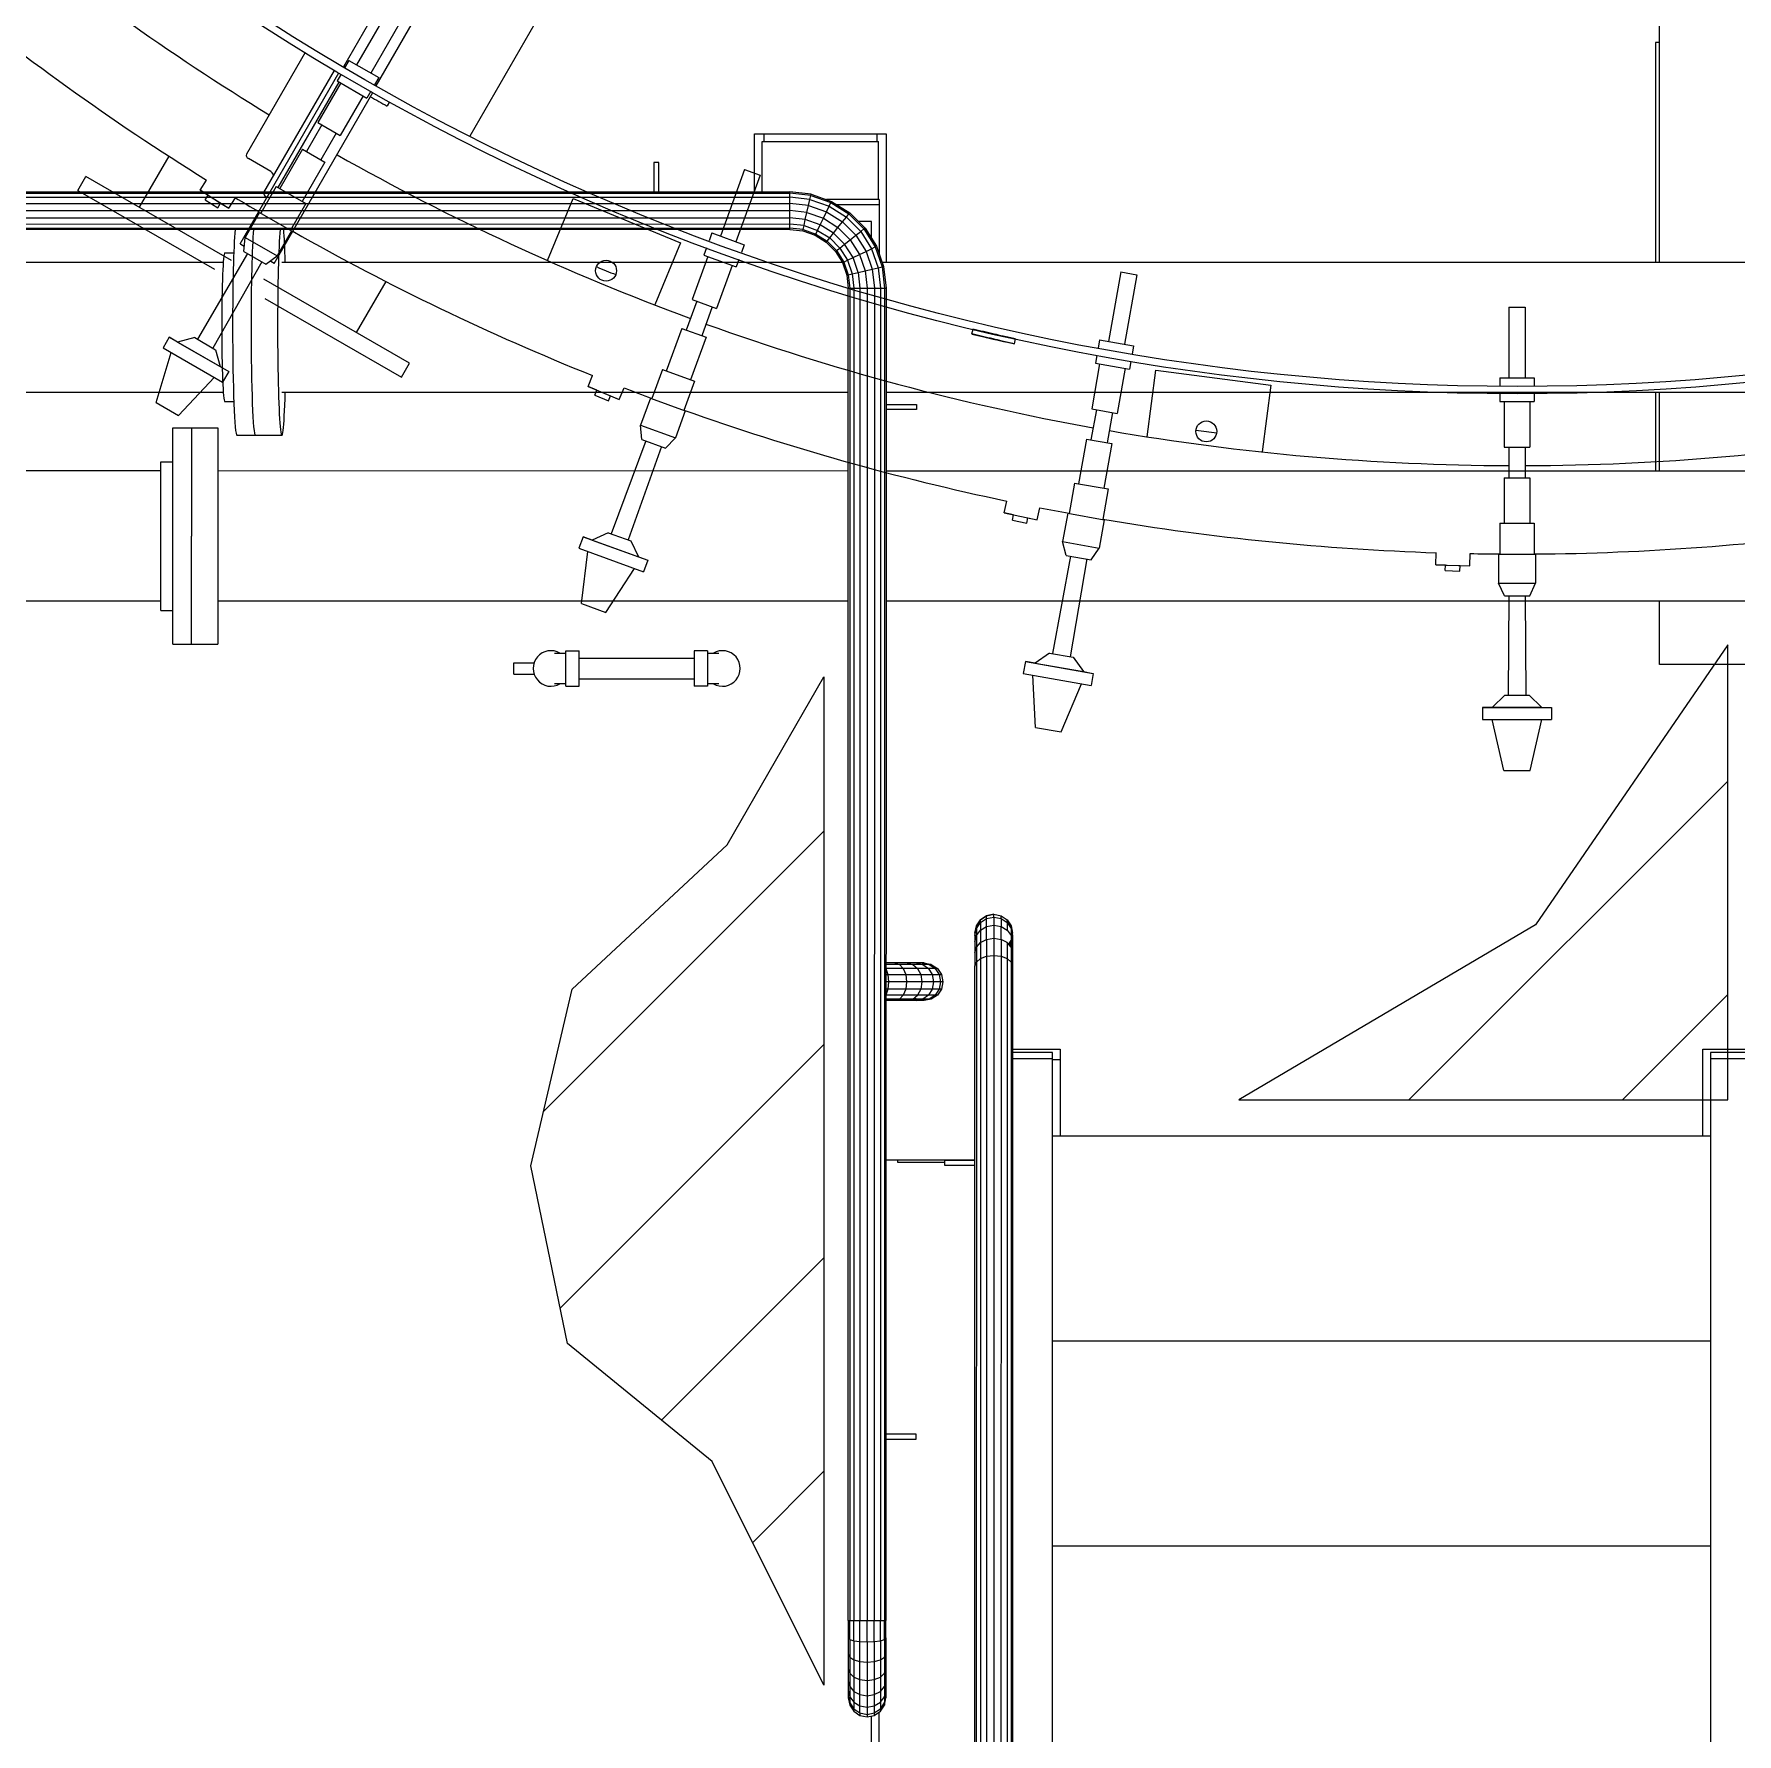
# Model space of a CAD drawing. Header units: metres. Extents: x 0 to 63075, y 0 to 44550.
# Drawn here: x 56582.2 to 56912.6, y 39660 to 39989.9 of the extents above; entities that cross this region are included whole.
import ezdxf

# ---------------------------------------------------------------- set-up
doc = ezdxf.new("R2010")
doc.units = ezdxf.units.M
doc.header["$LTSCALE"] = 75
for name, color, linetype in [('GSB', 7, 'Continuous'), ('ML6', 1, 'Continuous'), ('SDM', 7, 'Continuous'), ('SL1', 8, 'Continuous')]:
    doc.layers.add(name, color=color, linetype=linetype)
doc.styles.add('ROMANS', font='ROMANS.SHX')
doc.dimstyles.new('75___1-75', dxfattribs={"dimscale": 75, "dimtxt": 2.5, "dimasz": 2, "dimexe": 1.5, "dimexo": 1, "dimgap": 0.5, "dimtad": 1, "dimdec": 0, "dimzin": 12, "dimtxsty": 'ROMANS', "dimcen": 0, "dimclrd": 256, "dimclre": 256, "dimclrt": 3, "dimazin": 3, "dimtfac": 1, "dimtdec": 0, "dimtmove": 0, "dimatfit": 0, "dimfxl": 1, "dimlwd": -1, "dimlwe": -1, "dimarcsym": 0})
pattern_1 = [(44.99813, (326091.56, -18363.04), (-137.8813, 137.89033), [])]

# ---------------------------------------------------------------- blocks, each defined once
blk = doc.blocks.new('A$C6bae614f')
at = {"layer": 'SL1'}
h = blk.add_hatch(dxfattribs=at)
h.set_pattern_fill('_USER', color=256, scale=195, angle=44.9981, style=0, pattern_type=0)
h.set_pattern_definition(pattern_1)
h.paths.add_polyline_path([(392894, 39967.4), (392510.8, 39741.1), (393142.7, 39741.1), (393142.7, 40329.1)])
h = blk.add_hatch(dxfattribs=at)
h.set_pattern_fill('_USER', color=256, scale=195, angle=44.9981, style=0, pattern_type=0)
h.set_pattern_definition(pattern_1)
h.paths.add_polyline_path([(391974.9, 40287.9), (391974.9, 38984.6), (391830.6, 39273.9), (391643.5, 39426.4), (391596.5, 39655.8), (391649.7, 39884.2), (391850, 40070.5)])
for p, q in [((392699.4, 43405.9), (391354.2, 41076)), ((392741.3, 43381.8), (391396, 41051.8)), ((392779.6, 43172.7), (391517.4, 40986.7)), ((391417, 41157.8), (391371.3, 41078.7)), ((391435.4, 41147.1), (391389.8, 41068)), ((393054.3, 40823.8), (393054.3, 41134.2)), ((391304.8, 41094.5), (391228.9, 40963.1)), ((393054.3, 41107.6), (393049.1, 41107.6)), ((393049.1, 41107.6), (393049.1, 40823.8)), ((391251.6, 40913.6), (391342.9, 41071.6)), ((391361.3, 41084.5), (391355.8, 41075)), ((391361.3, 41084.5), (391399.8, 41062.2)), ((391220.8, 40847.5), (391348.3, 41068.4)), ((391270.1, 40920.2), (391348.8, 41056.5)), ((391350.8, 41055.3), (391321.3, 41004.1)), ((391351.1, 41066.8), (391346, 41058.1)), ((391346, 41058.1), (391384.6, 41035.8)), ((391399.8, 41062.2), (391394.3, 41052.8)), ((391264.8, 40822.1), (391392.3, 41043)), ((391379.7, 41038.6), (391350.2, 40987.4)), ((391389.6, 41044.6), (391384.6, 41035.8)), ((391413.8, 41031), (391410.7, 41025.6)), ((391321.3, 41004.1), (391350.2, 40987.4)), ((391326.5, 41001.1), (391306.7, 40966.7)), ((391344.9, 40990.5), (391325.1, 40956.1)), ((391885.3, 40989.7), (392055.3, 40989.7)), ((391885.3, 40914.7), (391885.3, 40989.7)), ((391897.3, 40989.7), (391897.3, 40979.7)), ((392043.3, 40989.7), (392043.3, 40979.7)), ((392055.3, 40989.7), (392055.3, 40823.8)), ((391128.5, 40960.7), (391090.4, 40894.6)), ((391301.4, 40969.8), (391272.1, 40919)), ((391301.4, 40969.8), (391330.4, 40953.1)), ((391895.3, 40979.7), (392045.3, 40979.7)), ((391895.3, 40914.7), (391895.3, 40979.7)), ((392045.3, 40904.7), (392045.3, 40979.7)), ((391260.4, 40940.8), (391231.4, 40957.5)), ((391330.4, 40953.1), (391301.1, 40902.3)), ((391755.4, 40952.7), (391755.4, 40914.7)), ((391761.8, 40952.7), (391755.4, 40952.7)), ((391761.8, 40914.7), (391761.8, 40952.7)), ((391872.5, 40943.3), (391841.2, 40857.5)), ((391872.5, 40943.3), (391892.5, 40936)), ((391011.3, 40916.5), (391021.6, 40934.3)), ((391011.3, 40916.5), (391187.6, 40814.7)), ((391209.7, 40825.7), (391021.6, 40934.3)), ((391169.1, 40916.7), (391177.3, 40929.8)), ((391169.1, 40916.7), (391206, 40893.4)), ((391179.5, 40910.1), (391169.1, 40916.7)), ((391267.5, 40921.7), (391247.5, 40887)), ((391267.5, 40921.7), (391305.7, 40899.7)), ((391892.5, 40936), (391861.2, 40850.2)), ((389944.3, 40914.7), (391930.8, 40914.7)), ((389944.3, 40912.9), (391930.8, 40912.8)), ((389944.3, 40907.6), (391930.8, 40907.5)), ((389944.3, 40899.7), (391930.8, 40899.6)), ((391175.8, 40904.2), (391179.5, 40910.1)), ((391175.8, 40904.2), (391191.8, 40894.1)), ((391179.5, 40910.1), (391195.6, 40900)), ((391191.8, 40894.1), (391195.6, 40900)), ((391195.6, 40900), (391206, 40893.4)), ((391206, 40893.4), (391214.6, 40906.9)), ((391254.2, 40908.1), (391255.4, 40907.4)), ((391305.7, 40899.7), (391285.7, 40865)), ((391617.7, 40825.8), (391651, 40906.1)), ((391651, 40906.1), (391789.6, 40848.7)), ((391958.5, 40911.5), (391930.8, 40914.7)), ((391930.8, 40912.8), (391930.8, 40914.7)), ((391958, 40909.7), (391930.8, 40912.8)), ((391930.8, 40907.5), (391930.8, 40912.8)), ((391930.8, 40899.6), (391930.8, 40907.5)), ((391956.9, 40904.6), (391930.8, 40907.5)), ((391955.1, 40896.9), (391930.8, 40899.6)), ((391930.8, 40867.7), (391930.8, 40899.6)), ((391953, 40887.8), (391955.1, 40896.9)), ((391955.1, 40896.9), (391956.9, 40904.6)), ((391955.1, 40896.9), (391978.2, 40888.8)), ((391956.9, 40904.6), (391958, 40909.7)), ((391956.9, 40904.6), (391981.6, 40895.9)), ((391958, 40909.7), (391958.5, 40911.5)), ((391958, 40909.7), (391983.9, 40900.7)), ((391958.5, 40911.5), (391984.7, 40902.3)), ((392046.3, 40904.7), (391978.1, 40904.7)), ((391978.2, 40888.8), (391981.6, 40895.9)), ((391981.6, 40895.9), (391983.9, 40900.7)), ((391981.6, 40895.9), (392003.9, 40881.9)), ((391983.9, 40900.7), (391984.7, 40902.3)), ((391983.9, 40900.7), (392007.2, 40886.1)), ((391984.7, 40902.3), (392008.3, 40887.5)), ((391991.6, 40898.1), (392046.3, 40898.1)), ((392046.3, 40904.7), (392046.3, 40834.4)), ((389944.3, 40890.3), (391930.8, 40890.3)), ((389944.3, 40881), (391930.8, 40880.9)), ((389944.3, 40873.1), (391930.8, 40873)), ((391245.9, 40888), (391227.3, 40855.7)), ((391245.9, 40888), (391287.3, 40864.1)), ((391953, 40887.8), (391930.8, 40890.3)), ((391950.9, 40878.7), (391930.8, 40880.9)), ((391949.2, 40870.9), (391930.8, 40873)), ((391949.2, 40870.9), (391950.9, 40878.7)), ((391950.9, 40878.7), (391953, 40887.8)), ((391970.1, 40871.9), (391950.9, 40878.7)), ((391953, 40887.8), (391974.2, 40880.4)), ((391966.7, 40864.8), (391970.1, 40871.9)), ((391970.1, 40871.9), (391974.2, 40880.4)), ((391987.3, 40861.1), (391970.1, 40871.9)), ((391974.2, 40880.4), (391978.2, 40888.8)), ((391974.2, 40880.4), (391993.1, 40868.4)), ((391978.2, 40888.8), (391998.9, 40875.7)), ((391993.1, 40868.4), (391998.9, 40875.7)), ((391998.9, 40875.7), (392003.9, 40881.9)), ((391998.9, 40875.7), (392016.3, 40858.4)), ((392003.9, 40881.9), (392007.2, 40886.1)), ((392003.9, 40881.9), (392022.4, 40863.4)), ((392007.2, 40886.1), (392008.3, 40887.5)), ((392007.2, 40886.1), (392026.6, 40866.7)), ((392008.3, 40887.5), (392028, 40867.8)), ((392036.3, 40876.4), (392019.5, 40876.4)), ((392036.3, 40854.6), (392036.3, 40876.4)), ((389944.3, 40867.8), (391930.8, 40867.7)), ((391930.8, 40865.9), (389944.3, 40865.9)), ((391225.5, 40837.5), (391227.3, 40855.7)), ((391227.3, 40855.7), (391268.7, 40831.9)), ((391287.3, 40864.1), (391268.7, 40831.9)), ((391830.3, 40861.5), (391826.6, 40851.2)), ((391830.3, 40861.5), (391872.1, 40846.2)), ((391930.8, 40865.9), (391930.8, 40867.7)), ((391948, 40865.8), (391930.8, 40867.7)), ((391930.8, 40865.9), (391947.6, 40864)), ((391947.6, 40864), (391948, 40865.8)), ((391947.6, 40864), (391963.6, 40858.4)), ((391948, 40865.8), (391949.2, 40870.9)), ((391948, 40865.8), (391964.4, 40860.1)), ((391949.2, 40870.9), (391966.7, 40864.8)), ((391963.6, 40858.4), (391964.4, 40860.1)), ((391963.6, 40858.4), (391977.9, 40849.4)), ((391964.4, 40860.1), (391966.7, 40864.8)), ((391964.4, 40860.1), (391979.1, 40850.8)), ((391966.7, 40864.8), (391982.4, 40855)), ((391977.9, 40849.4), (391979.1, 40850.8)), ((391977.9, 40849.4), (391989.9, 40837.4)), ((391979.1, 40850.8), (391982.4, 40855)), ((391979.1, 40850.8), (391991.3, 40838.6)), ((391982.4, 40855), (391987.3, 40861.1)), ((391982.4, 40855), (391995.5, 40841.9)), ((391987.3, 40861.1), (391993.1, 40868.4)), ((392001.7, 40846.8), (391987.3, 40861.1)), ((391993.1, 40868.4), (392009, 40852.6)), ((392001.7, 40846.8), (392009, 40852.6)), ((392009, 40852.6), (392016.3, 40858.4)), ((392009, 40852.6), (392020.9, 40833.7)), ((392016.3, 40858.4), (392022.4, 40863.4)), ((392016.3, 40858.4), (392029.3, 40837.7)), ((392022.4, 40863.4), (392026.6, 40866.7)), ((392022.4, 40863.4), (392036.4, 40841.1)), ((392026.6, 40866.7), (392028, 40867.8)), ((392026.6, 40866.7), (392041.2, 40843.4)), ((392028, 40867.8), (392042.8, 40844.2)), ((391230.4, 40834.7), (391165.6, 40724.2)), ((391200.8, 40835.8), (391212.6, 40835.8)), ((391220.8, 40847.5), (391221.9, 40846.8)), ((391221.9, 40846.8), (391226.2, 40844.4)), ((391225.5, 40837.5), (391253.8, 40821.2)), ((391253.8, 40821.2), (391268.7, 40831.9)), ((391789.6, 40848.7), (391756.3, 40768.4)), ((391825.1, 40830.9), (391804.9, 40775.4)), ((391823.3, 40842.3), (391819.9, 40832.8)), ((391819.9, 40832.8), (391861.7, 40817.6)), ((391872.1, 40846.2), (391868.4, 40836)), ((391989.9, 40837.4), (391991.3, 40838.6)), ((391989.9, 40837.4), (391998.9, 40823.1)), ((391991.3, 40838.6), (391995.5, 40841.9)), ((391991.3, 40838.6), (392000.6, 40823.9)), ((391995.5, 40841.9), (392001.7, 40846.8)), ((391995.5, 40841.9), (392005.3, 40826.2)), ((392012.5, 40829.6), (392001.7, 40846.8)), ((392005.3, 40826.2), (392012.5, 40829.6)), ((392012.5, 40829.6), (392020.9, 40833.7)), ((392019.2, 40810.4), (392012.5, 40829.6)), ((392020.9, 40833.7), (392029.3, 40837.7)), ((392020.9, 40833.7), (392028.3, 40812.5)), ((392029.3, 40837.7), (392036.4, 40841.1)), ((392029.3, 40837.7), (392037.4, 40814.6)), ((392036.4, 40841.1), (392041.2, 40843.4)), ((392036.4, 40841.1), (392045.1, 40816.4)), ((392041.2, 40843.4), (392042.8, 40844.2)), ((392041.2, 40843.4), (392050.2, 40817.5)), ((392042.8, 40844.2), (392052, 40817.9)), ((389876.7, 40823.9), (391199, 40823.9)), ((391248.9, 40824), (391185.6, 40712.6)), ((391260.4, 40824.6), (391259.4, 40825.2)), ((391264.8, 40822.1), (391260.4, 40824.6)), ((391274.7, 40823.9), (391998.4, 40823.8)), ((391856.5, 40819.5), (391836.3, 40763.9)), ((391865.2, 40827.1), (391861.7, 40817.6)), ((391998.9, 40823.1), (392000.6, 40823.9)), ((391998.9, 40823.1), (392004.5, 40807.1)), ((392000.6, 40823.9), (392005.3, 40826.2)), ((392000.6, 40823.9), (392006.3, 40807.5)), ((392004.5, 40807.1), (392006.3, 40807.5)), ((392004.5, 40807.1), (392006.4, 40790.3)), ((392005.3, 40826.2), (392011.4, 40808.7)), ((392006.3, 40807.5), (392011.4, 40808.7)), ((392006.3, 40807.5), (392008.2, 40790.3)), ((392011.4, 40808.7), (392019.2, 40810.4)), ((392011.4, 40808.7), (392013.5, 40790.3)), ((392019.2, 40810.4), (392028.3, 40812.5)), ((392019.2, 40810.4), (392021.4, 40790.3)), ((392028.3, 40812.5), (392037.4, 40814.6)), ((392028.3, 40812.5), (392030.8, 40790.3)), ((392037.4, 40814.6), (392045.1, 40816.4)), ((392037.4, 40814.6), (392040.1, 40790.3)), ((392045.1, 40816.4), (392050.2, 40817.5)), ((392045.1, 40816.4), (392048, 40790.3)), ((392050, 40823.8), (394196.6, 40823.8)), ((392050.2, 40817.5), (392052, 40817.9)), ((392050.2, 40817.5), (392053.3, 40790.3)), ((392052, 40817.9), (392055.2, 40790.3)), ((392358.3, 40811.2), (392342.4, 40721.3)), ((392358.3, 40811.2), (392379.2, 40807.5)), ((392379.2, 40807.5), (392363.4, 40717.6)), ((391439.5, 40693), (391251.5, 40801.6)), ((391409, 40798.8), (391370.8, 40732.7)), ((392006.3, 39068.2), (392006.4, 40790.3)), ((392006.4, 40790.3), (392008.2, 40790.3)), ((392008.2, 40790.3), (392008.2, 39068.2)), ((392008.2, 40790.3), (392013.5, 40790.3)), ((392013.5, 40790.3), (392021.4, 40790.3)), ((392013.5, 40790.3), (392013.5, 39068.2)), ((392021.4, 40790.3), (392021.4, 39068.2)), ((392021.4, 40790.3), (392030.8, 40790.3)), ((392030.8, 40790.3), (392030.7, 39068.2)), ((392030.8, 40790.3), (392040.1, 40790.3)), ((392040.1, 40790.3), (392040, 39068.2)), ((392040.1, 40790.3), (392048, 40790.3)), ((392048, 40790.3), (392053.3, 40790.3)), ((392048, 40790.3), (392048, 39068.2)), ((392053.3, 40790.3), (392055.2, 40790.3)), ((392053.3, 40790.3), (392053.2, 39068.2)), ((392055.2, 40790.3), (392055.1, 39068.2)), ((391252.9, 40776.9), (391429.2, 40675.1)), ((391810.6, 40773.3), (391797, 40736)), ((391804.9, 40775.4), (391836.3, 40763.9)), ((391830.5, 40766), (391817, 40728.7)), ((392859.6, 40765.5), (392880.9, 40765.5)), ((392859.6, 40765.5), (392859.6, 40674.1)), ((392880.9, 40765.5), (392880.9, 40674.1)), ((391129.1, 40726.8), (391121.2, 40713.1)), ((391129.1, 40726.8), (391206.1, 40682.4)), ((391140.1, 40720.5), (391129.1, 40726.8)), ((391162.1, 40726.2), (391140.1, 40720.5)), ((391140.1, 40720.5), (391195.2, 40688.7)), ((391162.1, 40726.2), (391189, 40710.6)), ((391791.3, 40738.1), (391771.3, 40683)), ((391791.3, 40738.1), (391822.7, 40726.7)), ((391822.7, 40726.7), (391802.7, 40671.6)), ((392166.1, 40730.9), (392167.5, 40737.1)), ((392222.1, 40724.5), (392220.7, 40718.3)), ((392331, 40723.3), (392329.1, 40712.5)), ((392331, 40723.3), (392374.8, 40715.6)), ((391112.2, 40642.2), (391131.9, 40706.9)), ((391121.2, 40713.1), (391198.2, 40668.7)), ((391189, 40710.6), (391195.2, 40688.7)), ((392327.4, 40703.2), (392325.7, 40693.2)), ((392371.3, 40695.4), (392369.5, 40685.5)), ((392374.8, 40715.6), (392372.9, 40704.8)), ((391141.3, 40625.4), (391187.5, 40674.9)), ((391195.2, 40688.7), (391206.1, 40682.4)), ((391206.1, 40682.4), (391198.2, 40668.7)), ((391429.2, 40675.1), (391439.5, 40693)), ((391670.2, 40662.9), (391676, 40677.2)), ((391766.3, 40684.9), (391752.6, 40647.3)), ((391766.3, 40684.9), (391807.7, 40669.8)), ((392331.1, 40692.3), (392320.9, 40634.1)), ((392325.7, 40693.2), (392369.5, 40685.5)), ((392364, 40686.5), (392353.8, 40628.3)), ((392392.3, 40598), (392403.7, 40684.1)), ((392403.7, 40684.1), (392552.4, 40664.6)), ((392848, 40674.1), (392892.5, 40674.1)), ((392848, 40674.1), (392848, 40663.2)), ((392892.5, 40674.1), (392892.5, 40663.2)), ((389868.7, 40655.6), (391199, 40655.6)), ((391274.7, 40655.6), (392006.4, 40655.6)), ((391670.2, 40662.9), (391710.6, 40646.3)), ((391681.6, 40658.2), (391670.2, 40662.9)), ((391679, 40651.7), (391681.6, 40658.2)), ((391679, 40651.7), (391696.5, 40644.6)), ((391681.6, 40658.2), (391699.2, 40651)), ((391710.6, 40646.3), (391716.7, 40661.2)), ((391807.7, 40669.8), (391794, 40632.2)), ((392055.2, 40655.6), (394196.6, 40655.5)), ((392552.4, 40664.6), (392541, 40578.4)), ((392848, 40653.7), (392848, 40643.6)), ((392892.5, 40653.7), (392892.5, 40643.6)), ((393049.1, 40655.5), (393049.1, 40553.8)), ((393054.3, 40553.8), (393054.3, 40655.5)), ((391112.2, 40642.2), (391141.3, 40625.4)), ((391200.8, 40643.7), (391212.6, 40643.7)), ((391696.5, 40644.6), (391699.2, 40651)), ((391699.2, 40651), (391710.6, 40646.3)), ((391750.8, 40647.9), (391738.1, 40612.9)), ((391750.8, 40647.9), (391795.7, 40631.6)), ((391795.7, 40631.6), (391783, 40596.6)), ((392055.2, 40639.7), (392094.3, 40639.7)), ((392094.3, 40633.3), (392055.2, 40633.3)), ((392094.3, 40639.7), (392094.3, 40633.3)), ((392326.9, 40633), (392319.9, 40594)), ((392320.9, 40634.1), (392353.8, 40628.3)), ((392347.8, 40629.3), (392340.9, 40590.3)), ((392848, 40643.6), (392892.5, 40643.6)), ((392853.6, 40643.6), (392853.6, 40584.5)), ((392887, 40643.6), (392887, 40584.5)), ((391134, 40469.7), (391134, 40609.4)), ((391134, 40609.4), (391192.2, 40609.4)), ((391157.9, 40609.4), (391157.9, 40469.7)), ((391192.2, 40609.4), (391192.2, 40469.7)), ((391738.1, 40612.9), (391783, 40596.6)), ((391739.5, 40594.7), (391738.1, 40612.9)), ((391216.6, 40600), (391274.7, 40600)), ((391744.8, 40592.8), (391700.2, 40472.7)), ((391764.9, 40585.5), (391721.9, 40464.8)), ((391739.5, 40594.7), (391770.2, 40583.5)), ((391770.2, 40583.5), (391783, 40596.6)), ((392314, 40595), (392303.8, 40537.3)), ((392314, 40595), (392346.9, 40589.2)), ((392346.9, 40589.2), (392336.7, 40531.5)), ((391118.2, 40469.7), (391118.2, 40565.8)), ((391118.2, 40565.8), (391134, 40565.8)), ((392853.6, 40584.5), (392887, 40584.5)), ((392859.7, 40584.5), (392859.6, 40544.9)), ((392880.9, 40584.5), (392880.9, 40544.9)), ((391118.2, 40553.9), (390899.3, 40553.9)), ((392006.4, 40553.8), (391192.2, 40553.9)), ((394118.2, 40553.8), (392055.2, 40553.8)), ((392853.6, 40544.9), (392887, 40544.9)), ((392853.6, 40544.9), (392853.6, 40486.3)), ((392887, 40544.9), (392887, 40486.3)), ((392298.6, 40538.2), (392291.6, 40498.8)), ((392298.6, 40538.2), (392341.9, 40530.6)), ((392341.9, 40530.6), (392335, 40491.2)), ((392207.7, 40499.9), (392211, 40515)), ((392207.7, 40499.9), (392250.5, 40490.6)), ((392219.8, 40497.3), (392207.7, 40499.9)), ((392218.4, 40490.4), (392219.8, 40497.3)), ((392219.8, 40497.3), (392238.4, 40493.2)), ((392250.5, 40490.6), (392253.9, 40506.3)), ((392289.8, 40499.2), (392283.3, 40462.5)), ((392289.8, 40499.2), (392336.8, 40490.9)), ((392218.4, 40490.4), (392236.9, 40486.4)), ((392236.9, 40486.4), (392238.4, 40493.2)), ((392238.4, 40493.2), (392250.5, 40490.6)), ((392336.8, 40490.9), (392330.4, 40454.2)), ((392848.2, 40486.3), (392892.3, 40486.3)), ((392848.2, 40486.3), (392848.2, 40446.3)), ((392892.3, 40486.3), (392892.3, 40446.3)), ((391118.2, 40373.7), (391118.2, 40469.7)), ((391134, 40330), (391134, 40469.7)), ((391157.9, 40330), (391157.9, 40469.7)), ((391192.2, 40469.7), (391192.2, 40330)), ((391663.8, 40468.9), (391658.4, 40454.1)), ((391658.4, 40454.1), (391741.9, 40423.6)), ((391663.8, 40468.9), (391747.3, 40438.5)), ((391675.7, 40464.6), (391663.8, 40468.9)), ((391696.4, 40474), (391675.7, 40464.6)), ((391675.7, 40464.6), (391735.4, 40442.9)), ((391696.4, 40474), (391725.6, 40463.4)), ((391725.6, 40463.4), (391735.4, 40442.9)), ((392283.3, 40462.5), (392330.4, 40454.2)), ((392287.9, 40444.8), (392283.3, 40462.5)), ((392320, 40439.1), (392330.4, 40454.2)), ((391661.8, 40382.6), (391670, 40449.8)), ((391735.4, 40442.9), (391747.3, 40438.5)), ((391747.3, 40438.5), (391741.9, 40423.6)), ((392293.4, 40443.8), (392270.3, 40317.8)), ((392287.9, 40444.8), (392320, 40439.1)), ((392314.5, 40440.1), (392293.1, 40313.8)), ((392765.5, 40432.7), (392766, 40448.2)), ((392765.5, 40432.7), (392809.1, 40431.1)), ((392777.8, 40432.3), (392765.5, 40432.7)), ((392777.6, 40425.3), (392777.8, 40432.3)), ((392777.8, 40432.3), (392796.8, 40431.5)), ((392796.5, 40424.5), (392796.8, 40431.5)), ((392796.8, 40431.5), (392809.1, 40431.1)), ((392809.1, 40431.1), (392809.8, 40447.1)), ((392846.4, 40446.3), (392894.1, 40446.3)), ((392846.4, 40446.3), (392846.4, 40409)), ((392894.1, 40446.3), (392894.1, 40409)), ((391693.4, 40371.1), (391730.3, 40427.9)), ((392777.6, 40425.3), (392796.5, 40424.5)), ((392846.4, 40409), (392894.1, 40409)), ((392853.9, 40392.4), (392846.4, 40409)), ((392853.9, 40392.4), (392886.6, 40392.4)), ((392859.6, 40392.4), (392858.7, 40264.3)), ((392880.9, 40392.4), (392881.8, 40264.3)), ((392886.6, 40392.4), (392894.1, 40409)), ((391118.2, 40385.6), (390899.2, 40385.6)), ((391118.2, 40373.7), (391134, 40373.7)), ((392006.4, 40385.6), (391192.2, 40385.6)), ((391661.8, 40382.6), (391693.4, 40371.1)), ((394118.2, 40385.5), (392055.2, 40385.6)), ((393054.3, 40303.6), (393054.3, 40385.5)), ((391134, 40330), (391192.2, 40330)), ((391641.4, 40275.6), (391641.4, 40321.5)), ((391641.4, 40321.5), (391658.9, 40321.5)), ((391658.9, 40275.6), (391658.9, 40321.5)), ((391807.2, 40321.5), (391807.2, 40275.6)), ((391824.6, 40321.5), (391807.2, 40321.5)), ((391824.6, 40321.5), (391824.6, 40275.6)), ((391574.3, 40306.1), (391600.6, 40306.1)), ((391574.3, 40291.1), (391574.3, 40306.1)), ((391626.7, 40318.4), (391641.4, 40318.4)), ((391658.9, 40311.9), (391807.2, 40311.9)), ((391824.6, 40318.4), (391839.3, 40318.4)), ((392235.2, 40307.8), (392232.4, 40292.2)), ((392235.2, 40307.8), (392322.7, 40292.3)), ((392247.6, 40305.6), (392235.2, 40307.8)), ((392266.4, 40318.5), (392247.6, 40305.6)), ((392247.6, 40305.6), (392310.2, 40294.6)), ((392266.4, 40318.5), (392297, 40313.1)), ((392297, 40313.1), (392310.2, 40294.6)), ((393206.3, 40303.6), (393054.3, 40303.6)), ((391574.3, 40291.1), (391600.6, 40291.1)), ((391641.4, 40278.7), (391626.7, 40278.7)), ((391658.9, 40285.2), (391807.2, 40285.2)), ((391839.3, 40278.7), (391824.6, 40278.7)), ((392232.4, 40292.2), (392320, 40276.8)), ((392248.2, 40222.5), (392244.6, 40290.1)), ((392281.3, 40216.6), (392307.8, 40278.9)), ((392310.2, 40294.6), (392322.7, 40292.3)), ((392322.7, 40292.3), (392320, 40276.8)), ((391641.4, 40275.6), (391658.9, 40275.6)), ((391824.6, 40275.6), (391807.2, 40275.6)), ((392854.7, 40264.3), (392838.5, 40248.4)), ((392854.7, 40264.3), (392885.8, 40264.3)), ((392885.8, 40264.3), (392902, 40248.4)), ((392838.5, 40248.4), (392825.8, 40248.3)), ((392825.8, 40248.3), (392914.7, 40248.3)), ((392825.8, 40248.3), (392825.8, 40232.5)), ((392838.5, 40248.4), (392902, 40248.4)), ((392902, 40248.4), (392914.7, 40248.3)), ((392914.7, 40248.3), (392914.7, 40232.5)), ((392248.2, 40222.5), (392281.3, 40216.6)), ((392825.8, 40232.5), (392914.7, 40232.5)), ((392853.4, 40166.6), (392838.2, 40232.5)), ((392887.1, 40166.6), (392902.3, 40232.5)), ((392853.4, 40166.6), (392887.1, 40166.6)), ((392177, 39973.7), (392171.7, 39965.8)), ((392171.8, 39965.8), (392177.1, 39973.7)), ((392171.8, 39962.6), (392177.1, 39970.3)), ((392184.9, 39979), (392177, 39973.7)), ((392177, 39973.7), (392177.1, 39973.7)), ((392177.1, 39973.7), (392185, 39979)), ((392177.1, 39970.3), (392185, 39975.5)), ((392177.1, 39970.3), (392177.1, 39973.7)), ((392177.1, 39970.3), (392177.1, 39960.4)), ((392194.3, 39980.9), (392184.9, 39979)), ((392184.9, 39979), (392185, 39979)), ((392185, 39979), (392194.3, 39980.9)), ((392185, 39975.5), (392185, 39979)), ((392185, 39975.5), (392194.3, 39977.3)), ((392185, 39965.1), (392185, 39975.5)), ((392194.3, 39977.3), (392194.3, 39980.9)), ((392194.3, 39980.9), (392194.3, 39980.9)), ((392194.3, 39980.9), (392203.7, 39979)), ((392194.3, 39977.3), (392194.3, 39966.8)), ((392194.3, 39977.3), (392203.7, 39975.5)), ((392203.7, 39975.5), (392203.7, 39979)), ((392203.7, 39979), (392211.6, 39973.7)), ((392203.7, 39975.5), (392211.6, 39970.3)), ((392203.7, 39975.5), (392203.7, 39965.1)), ((392211.6, 39973.7), (392216.9, 39965.8)), ((392211.6, 39970.3), (392211.6, 39973.7)), ((392211.6, 39970.3), (392211.6, 39960.4)), ((392211.6, 39970.3), (392216.9, 39962.6)), ((392169.9, 39956.5), (392171.8, 39965.8)), ((392171.7, 39965.8), (392169.9, 39956.5)), ((392169.9, 39953.6), (392171.8, 39962.6)), ((392169.9, 39956.5), (392169.9, 39956.5)), ((392169.9, 39956.5), (392169.9, 39953.6)), ((392169.9, 39956.5), (392169.9, 39956.2)), ((392169.9, 39953.6), (392169.9, 39945.1)), ((392169.9, 39945.1), (392171.8, 39953.4)), ((392171.7, 39965.8), (392171.8, 39965.8)), ((392171.8, 39962.6), (392171.8, 39965.8)), ((392171.8, 39962.6), (392171.8, 39953.4)), ((392171.8, 39953.4), (392177.1, 39960.4)), ((392171.8, 39953.4), (392171.8, 39938.6)), ((392177.1, 39960.4), (392185, 39965.1)), ((392177.1, 39960.4), (392177.1, 39944.5)), ((392177.1, 39944.5), (392185, 39948.5)), ((392185, 39965.1), (392194.3, 39966.8)), ((392185, 39948.5), (392185, 39965.1)), ((392185, 39948.5), (392194.3, 39949.9)), ((392185, 39948.5), (392185, 39926.6)), ((392194.3, 39966.8), (392194.3, 39949.9)), ((392194.3, 39966.8), (392203.7, 39965.1)), ((392194.3, 39949.9), (392203.7, 39948.5)), ((392194.3, 39949.9), (392194.3, 39927.7)), ((392203.7, 39965.1), (392211.6, 39960.4)), ((392203.7, 39948.5), (392203.7, 39965.1)), ((392203.7, 39948.5), (392203.7, 39926.6)), ((392211.6, 39944.5), (392203.7, 39948.5)), ((392211.6, 39960.4), (392216.9, 39953.4)), ((392216.8, 39947.1), (392216.9, 39947.4)), ((392216.9, 39962.6), (392216.9, 39965.8)), ((392216.9, 39965.8), (392218.7, 39956.5)), ((392216.9, 39962.6), (392218.7, 39953.6)), ((392216.9, 39962.6), (392216.9, 39953.4)), ((392216.9, 39953.4), (392218.7, 39945.1)), ((392216.9, 39953.4), (392216.9, 39938.6)), ((392218.7, 39953.6), (392218.7, 39956.5)), ((392218.7, 39953.6), (392218.7, 39945.1)), ((392169.9, 39945.1), (392169.9, 39931.6)), ((392169.9, 39931.6), (392171.8, 39938.6)), ((392169.9, 39931.6), (392169.9, 39913.7)), ((392171.8, 39938.6), (392177.1, 39944.5)), ((392171.8, 39938.6), (392171.8, 39919)), ((392177.1, 39944.5), (392177.1, 39923.6)), ((392177.1, 39923.6), (392185, 39926.6)), ((392185, 39926.6), (392184.9, 37741.6)), ((392185, 39926.6), (392194.3, 39927.7)), ((392194.3, 39927.7), (392194.3, 37742.7)), ((392194.3, 39927.7), (392203.7, 39926.6)), ((392203.7, 39926.6), (392203.6, 37741.6)), ((392203.7, 39926.6), (392211.6, 39923.6)), ((392216.9, 39938.6), (392211.6, 39944.5)), ((392211.6, 39944.5), (392211.6, 39923.6)), ((392216.9, 39947.1), (392213.6, 39942.2)), ((392213.6, 39942.3), (392216.8, 39947.1)), ((392216.9, 39944.5), (392214.6, 39941.2)), ((392216.8, 39947.1), (392216.9, 39947.1)), ((392216.9, 39944.5), (392216.9, 39947.1)), ((392216.9, 39947.1), (392216.9, 39947.1)), ((392216.9, 39944.5), (392216.9, 39944.5)), ((392216.9, 39944.5), (392216.9, 39938.6)), ((392216.9, 39938.6), (392216.9, 39919)), ((392216.9, 39938.6), (392218.7, 39931.6)), ((392218.7, 39945.1), (392218.7, 39931.6)), ((392218.7, 39931.6), (392218.7, 39913.7)), ((392104.2, 39918.1), (392055.1, 39918.1)), ((392113.6, 39916.2), (392055.1, 39916.2)), ((392121.5, 39910.9), (392055.1, 39910.9)), ((392055.1, 39910.9), (392057.4, 39903)), ((392066.6, 39918.1), (392072.4, 39916.2)), ((392072.4, 39916.2), (392077.4, 39910.9)), ((392077.4, 39910.9), (392080.6, 39903)), ((392082.4, 39918.1), (392089.7, 39916.2)), ((392089.7, 39916.2), (392095.9, 39910.9)), ((392094.3, 39918.1), (392102.8, 39916.2)), ((392095.9, 39910.9), (392100.1, 39903)), ((392101.7, 39918.1), (392110.8, 39916.2)), ((392102.8, 39916.2), (392109.9, 39910.9)), ((392104.2, 39918.1), (392113.6, 39916.2)), ((392109.9, 39910.9), (392114.7, 39903)), ((392110.8, 39916.2), (392118.6, 39910.9)), ((392113.6, 39916.2), (392121.5, 39910.9)), ((392118.6, 39910.9), (392123.7, 39903)), ((392121.5, 39910.9), (392126.8, 39903)), ((392169.9, 39913.7), (392171.8, 39919)), ((392169.9, 37728.7), (392169.9, 39913.7)), ((392171.8, 39919), (392171.7, 37734)), ((392171.8, 39919), (392177.1, 39923.6)), ((392177.1, 39923.6), (392177, 37738.6)), ((392211.6, 39923.6), (392211.5, 37738.6)), ((392211.6, 39923.6), (392216.9, 39919)), ((392216.9, 39919), (392216.8, 37734)), ((392216.9, 39919), (392218.7, 39913.7)), ((392218.7, 39913.7), (392218.7, 37728.7)), ((392055.1, 39903), (392126.8, 39903)), ((392128.6, 39893.7), (392055.1, 39893.7)), ((392126.8, 39884.3), (392055.1, 39884.3)), ((392057.4, 39884.3), (392055.1, 39876.5)), ((392057.4, 39903), (392058.2, 39893.7)), ((392058.2, 39893.7), (392057.4, 39884.3)), ((392080.6, 39884.3), (392077.3, 39876.4)), ((392080.6, 39903), (392081.8, 39893.7)), ((392081.8, 39893.7), (392080.6, 39884.3)), ((392100.1, 39884.3), (392095.9, 39876.4)), ((392100.1, 39903), (392101.5, 39893.7)), ((392101.5, 39893.7), (392100.1, 39884.3)), ((392114.7, 39884.3), (392109.9, 39876.4)), ((392114.7, 39903), (392116.3, 39893.7)), ((392116.3, 39893.7), (392114.7, 39884.3)), ((392123.7, 39884.3), (392118.6, 39876.4)), ((392126.8, 39884.3), (392121.5, 39876.4)), ((392123.7, 39903), (392125.5, 39893.7)), ((392125.5, 39893.7), (392123.7, 39884.3)), ((392126.8, 39903), (392128.6, 39893.7)), ((392128.6, 39893.7), (392126.8, 39884.3)), ((392121.5, 39876.4), (392055.1, 39876.4)), ((392113.6, 39871.1), (392055.1, 39871.1)), ((392104.2, 39869.3), (392055.1, 39869.3)), ((392072.4, 39871.1), (392066.6, 39869.3)), ((392077.3, 39876.4), (392072.4, 39871.1)), ((392089.7, 39871.1), (392082.4, 39869.3)), ((392089.7, 39871.1), (392095.9, 39876.4)), ((392092.6, 39871.1), (392091, 39872.2)), ((392094.9, 39871.1), (392092, 39873.1)), ((392094.3, 39869.3), (392102.8, 39871.1)), ((392101.7, 39869.3), (392097.9, 39870.1)), ((392103, 39869.5), (392099, 39870.3)), ((392110.8, 39871.1), (392101.7, 39869.3)), ((392109.9, 39876.4), (392102.8, 39871.1)), ((392113.6, 39871.1), (392104.2, 39869.3)), ((392118.6, 39876.4), (392110.8, 39871.1)), ((392121.5, 39876.4), (392113.6, 39871.1)), ((392218.7, 39806.7), (392280.2, 39806.7)), ((392270.2, 39802.3), (392218.7, 39802.3)), ((392270.2, 39794.3), (392218.7, 39794.3)), ((392270.2, 39794.3), (392270.2, 39802.3)), ((392270.2, 37653.7), (392270.2, 39794.3)), ((392280.2, 39806.7), (392280.2, 39694.3)), ((393110.2, 39806.6), (393171.9, 39806.6)), ((393110.2, 39694.2), (393110.2, 39806.6)), ((393171.9, 39794.2), (393120.2, 39794.2)), ((393120.2, 39794.2), (393120.2, 37568.6)), ((393120.3, 39802.2), (393120.3, 39794.2)), ((393171.9, 39802.2), (393120.3, 39802.2)), ((392280.2, 39793), (392270.2, 39793)), ((393120.2, 39694.2), (392270.2, 39694.3)), ((392055.1, 39663.7), (392169.9, 39663.7)), ((392070.2, 39660), (392070.2, 39663.7)), ((392130.7, 39662.8), (392130.7, 39656.5)), ((392169.9, 39662.8), (392130.7, 39662.8)), ((392130.7, 39660), (392070.2, 39660)), ((392130.7, 39656.5), (392169.9, 39656.5)), ((393120.2, 39429.2), (392270.2, 39429.3)), ((392094.2, 39309), (392055.1, 39309)), ((392055.1, 39302.7), (392094.2, 39302.7)), ((392094.2, 39302.7), (392094.2, 39309)), ((393120.2, 39164.2), (392270.2, 39164.3)), ((392006.3, 39068.2), (392008.2, 39068.2)), ((392006.3, 39068.2), (392006.3, 39045.9)), ((392008.2, 39068.2), (392013.5, 39068.2)), ((392008.2, 39043.8), (392008.2, 39068.2)), ((392013.5, 39042.1), (392013.5, 39068.2)), ((392013.5, 39068.2), (392021.4, 39068.2)), ((392021.4, 39040.9), (392021.4, 39068.2)), ((392021.4, 39068.2), (392030.7, 39068.2)), ((392030.7, 39040.5), (392030.7, 39068.2)), ((392030.7, 39068.2), (392040, 39068.2)), ((392040, 39040.9), (392040, 39068.2)), ((392040, 39068.2), (392048, 39068.2)), ((392048, 39042.1), (392048, 39068.2)), ((392048, 39068.2), (392053.2, 39068.2)), ((392053.2, 39068.2), (392055.1, 39068.2)), ((392053.2, 39043.8), (392053.2, 39068.2)), ((392055.1, 39045.9), (392055.1, 39068.2)), ((392006.3, 39045.9), (392006.3, 38970.7)), ((392006.3, 39045.9), (392008.2, 39043.8)), ((392053.2, 39043.8), (392055.1, 39045.9)), ((392055.1, 39045.9), (392055.1, 38970.7)), ((392006.3, 39024.8), (392008.2, 39020.7)), ((392008.2, 39043.8), (392013.5, 39042.1)), ((392008.2, 39043.8), (392008.2, 38958.8)), ((392013.5, 39042.1), (392013.5, 38950.9)), ((392013.5, 39042.1), (392021.4, 39040.9)), ((392021.4, 38948.7), (392021.4, 39040.9)), ((392021.4, 39040.9), (392030.7, 39040.5)), ((392030.7, 39040.5), (392040, 39040.9)), ((392030.7, 39040.5), (392030.7, 38943.8)), ((392040, 39040.9), (392048, 39042.1)), ((392040, 39040.9), (392040, 38948.7)), ((392048, 39042.1), (392053.2, 39043.8)), ((392048, 39042.1), (392048, 38950.9)), ((392053.2, 39043.8), (392053.2, 38969.7)), ((392053.2, 39020.7), (392055.1, 39024.8)), ((392006.3, 39005.8), (392008.2, 39000)), ((392008.2, 39020.7), (392013.5, 39017.3)), ((392013.5, 39017.3), (392021.4, 39015)), ((392021.4, 39015), (392030.7, 39014.2)), ((392030.7, 39014.2), (392040, 39015)), ((392040, 39015), (392048, 39017.3)), ((392048, 39017.3), (392053.2, 39020.7)), ((392053.2, 39000), (392055.1, 39005.8)), ((392006.3, 38990), (392008.2, 38982.7)), ((392008.2, 39000), (392013.5, 38995.1)), ((392008.2, 38982.7), (392013.5, 38976.5)), ((392013.5, 38995.1), (392021.4, 38991.8)), ((392021.4, 38991.8), (392030.7, 38990.6)), ((392030.7, 38990.6), (392040, 38991.8)), ((392040, 38991.8), (392048, 38995.1)), ((392048, 38995.1), (392053.2, 39000)), ((392048, 38976.5), (392053.2, 38982.7)), ((392053.2, 38982.7), (392055.1, 38990)), ((392006.3, 38978.1), (392008.2, 38969.7)), ((392006.3, 38970.7), (392006.3, 38968.2)), ((392006.3, 38970.7), (392008.2, 38961.6)), ((392006.3, 38968.2), (392008.2, 38958.8)), ((392008.2, 38969.7), (392013.5, 38962.5)), ((392008.2, 38961.6), (392013.5, 38953.9)), ((392008.2, 38958.8), (392013.5, 38950.9)), ((392013.5, 38976.5), (392021.4, 38972.4)), ((392013.5, 38962.5), (392021.4, 38957.8)), ((392021.4, 38972.4), (392030.7, 38970.9)), ((392021.4, 38957.8), (392030.7, 38956.1)), ((392030.7, 38970.9), (392040, 38972.4)), ((392030.7, 38956.1), (392040, 38957.8)), ((392040, 38972.4), (392048, 38976.5)), ((392040, 38957.8), (392048, 38962.5)), ((392048, 38962.5), (392053.2, 38969.7)), ((392048, 38953.9), (392053.2, 38961.6)), ((392048, 38950.9), (392053.2, 38958.8)), ((392053.2, 38958.8), (392055.1, 38968.2)), ((392053.2, 38961.6), (392053.2, 38958.8)), ((392053.2, 38969.7), (392055.1, 38978.1)), ((392053.2, 38961.6), (392055.1, 38970.7)), ((392053.2, 38969.7), (392053.2, 38961.6)), ((392055.1, 38970.7), (392055.1, 38968.2)), ((392013.5, 38953.9), (392021.4, 38948.7)), ((392013.5, 38950.9), (392021.4, 38945.6)), ((392021.4, 38948.7), (392030.7, 38946.9)), ((392021.4, 38948.7), (392021.4, 38945.6)), ((392021.4, 38945.6), (392030.7, 38943.8)), ((392030.7, 38946.9), (392040, 38948.7)), ((392030.7, 38943.8), (392040, 38945.6)), ((392036.3, 38886.9), (392036.3, 38944.9)), ((392040, 38948.7), (392048, 38953.9)), ((392040, 38945.6), (392048, 38950.9)), ((392040, 38948.7), (392040, 38945.6)), ((392046.2, 38852.7), (392046.2, 38949.7))]:
    blk.add_line(p, q, dxfattribs=at)
for points in [[(392894, 39967.4), (392510.8, 39741.1), (393142.7, 39741.1), (393142.7, 40329.1)], [(391974.9, 40287.9), (391974.9, 38984.6), (391830.6, 39273.9), (391643.5, 39426.4), (391596.5, 39655.8), (391649.7, 39884.2), (391850, 40070.5)]]:
    blk.add_lwpolyline(points, close=True, dxfattribs=at)
for centre, radius in [((392870.4, 43653.6), 3000), ((392870.4, 43653.6), 2990.5), ((391693.5, 40812.7), 13.5), ((392468.9, 40605), 13.5)]:
    blk.add_circle(centre, radius, dxfattribs=at)
for centre, radius, start, end in [((392870.4, 43653.6), 3092.8, 230.1952, 238.5864), ((392870.4, 43653.6), 3207.1, 230.3916, 238.1351), ((392446.2, 42919), 2158.1, 240.6739, 241.3275), ((392870.4, 43653.6), 3092.8, 240.4687, 249.801), ((392870.4, 43653.6), 3207.1, 238.918, 239.5444), ((392870.4, 43653.6), 3207.1, 240.4519, 248.1351), ((392870.4, 43653.6), 3075, 247.2466, 247.7497), ((392870.4, 43653.6), 3092.8, 250.1952, 259.801), ((392870.4, 43653.6), 3006.4, 256.4513, 257.5233), ((392870.4, 43653.6), 3207.1, 248.918, 249.6047), ((392870.4, 43653.6), 3207.1, 250.3916, 258.1351), ((392870.4, 43653.6), 3092.8, 260.1952, 269.801), ((392870.4, 43653.6), 3075, 262.2466, 262.7497), ((392870.4, 43653.6), 3092.8, 270.1952, 279.801), ((392870.4, 43653.6), 3207.1, 258.918, 259.6047), ((392870.4, 43653.6), 3207.1, 260.3916, 268.1351), ((392870.4, 43653.6), 3207.1, 270.3916, 278.1351), ((392870.4, 43653.6), 3207.1, 268.918, 269.6047), ((391622.3, 40298.6), 23, 59.5263, 300.47), ((391843.8, 40298.6), 23, 239.5263, 120.47)]:
    blk.add_arc(centre, radius, start, end, dxfattribs=at)
for centre, major_axis, ratio, start_param, end_param in [((391233.2, 40960.6), (-4.33, 2.5), 0.707107, 0, 1.570796), ((391258.3, 40937.1), (5.2, -3), 0.707107, 0, 1.570796), ((391256, 40911.1), (-4.33, 2.5), 0.707107, 0, 1.570796), ((391216.6, 40739.7), (0, 139.7), 0.039582, 0.44388, 1.570796), ((391240.4, 40739.7), (0, 139.7), 0.039582, 0.44388, 1.570796), ((391274.7, 40739.7), (0, 139.7), 0.039582, 0.44388, 1.570796), ((391274.7, 40739.7), (0, 139.7), 0.039582, 5.358734, 5.839305), ((391200.8, 40739.7), (0, 96), 0.039582, 0, 1.570796), ((391200.8, 40739.7), (0, -96), 0.039582, 4.712389, 6.283185), ((391216.6, 40739.7), (0, -139.7), 0.039582, 4.712389, 6.283185), ((391240.4, 40739.7), (0, -139.7), 0.039582, 4.712389, 6.283185), ((391274.7, 40739.7), (0, -139.7), 0.039582, 4.712389, 7.207637)]:
    blk.add_ellipse(centre, major_axis=major_axis, ratio=ratio, start_param=start_param, end_param=end_param, dxfattribs=at)
for points, knots in [([(392220.7, 40718.3), (392215.5, 40719.5), (392210.2, 40720.7), (392205, 40721.8), (392201.1, 40722.7), (392197.2, 40723.6), (392193.4, 40724.5), (392184.4, 40726.6), (392175.1, 40728.8), (392165.9, 40731)], [0, 0, 0, 0, 0.284856, 0.284856, 0.284856, 0.498737, 0.498737, 0.498737, 1, 1, 1, 1]), ([(392166.1, 40730.9), (392171.3, 40729.7), (392176.5, 40728.4), (392181.7, 40727.2), (392185.7, 40726.3), (392189.5, 40725.4), (392193.4, 40724.5), (392202.3, 40722.4), (392211.7, 40720.3), (392220.9, 40718.3)], [0, 0, 0, 0, 0.284848, 0.284848, 0.284848, 0.498754, 0.498754, 0.498754, 1, 1, 1, 1]), ([(392222.1, 40724.5), (392216.9, 40725.7), (392211.6, 40726.8), (392206.4, 40728), (392202.5, 40728.9), (392198.6, 40729.8), (392194.8, 40730.7), (392185.8, 40732.8), (392176.5, 40735), (392167.3, 40737.2)], [0, 0, 0, 0, 0.284852, 0.284852, 0.284852, 0.498737, 0.498737, 0.498737, 1, 1, 1, 1]), ([(392167.5, 40737.1), (392172.7, 40735.9), (392177.9, 40734.6), (392183.2, 40733.4), (392187.1, 40732.5), (392191, 40731.6), (392194.8, 40730.7), (392203.8, 40728.6), (392213.1, 40726.5), (392222.3, 40724.5)], [0, 0, 0, 0, 0.284847, 0.284847, 0.284847, 0.498754, 0.498754, 0.498754, 1, 1, 1, 1])]:
    blk.add_open_spline(points, degree=3, knots=knots, dxfattribs=at)
blk = doc.blocks.new('zw$15D4')
at = {"layer": 'ML6', "xscale": 0.2502808837766805, "yscale": 0.2502808837766805, "zscale": 0.2502808837766805}
blk.add_blockref('A$C6bae614f', (-85544.74, -3177.34), dxfattribs=at)

msp = doc.modelspace()

# ---------------------------------------------------------------- block references
at = {"layer": 'GSB', "xscale": 0.6000000000000068, "yscale": 0.6000000000000068, "zscale": 0.6000000000000068}
msp.add_blockref('zw$15D4', (49200, 35721.63), dxfattribs=at)

# ---------------------------------------------------------------- leaders
at = {"layer": 'SDM'}
msp.add_leader([(52766.71, 37891.88), (59453.13, 42438.72), (62243.43, 42438.72)], dimstyle='75___1-75', override={"dimtad": 0}, dxfattribs=at)

doc.saveas('drawing.dxf')
